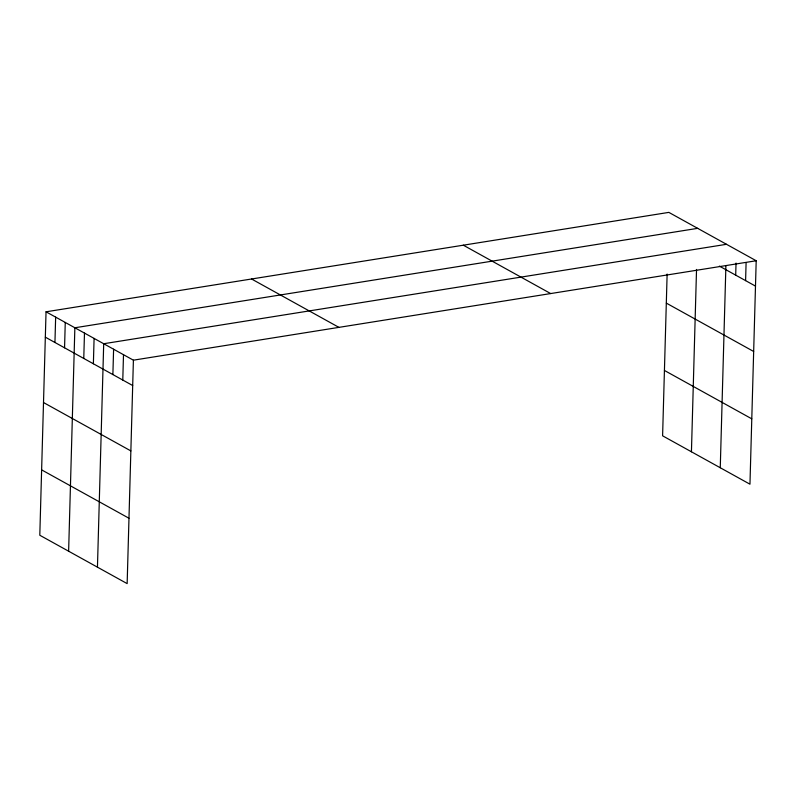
<?xml version="1.0" encoding="UTF-8"?>
<svg xmlns="http://www.w3.org/2000/svg" width="796" height="796" viewBox="0 0 796 796"><rect width="100%" height="100%" fill="white"/><g stroke="black" fill="none" stroke-linecap="round" stroke-linejoin="round"><path stroke-width="1.19" d="M46.039 311.803L39.8 535.25L127.151 583.617L133.4 360.18L46.039 311.803L668.849 212.383L756.2 260.75L749.961 484.197L662.6 435.82L667.128 274.053M54.944 342.489L55.65 317.126M64.556 347.802L65.262 322.45M68.625 551.21L74.864 327.773L697.674 228.343M83.769 358.449L84.476 333.086M93.381 363.772L94.087 338.409M97.45 567.17L103.699 343.733L726.499 244.302M112.883 374.568L113.599 349.215M122.783 380.05L123.499 354.698M691.435 451.79L696.53 269.436M720.261 467.75L725.892 266.043M735.693 275.147L736.031 263.068M745.593 280.63L746.101 262.511M133.4 360.18L756.2 260.75M719.385 266.113L755.494 286.112M666.312 303.107L753.663 351.474M463.322 245.198L550.673 293.565M664.431 370.458L751.782 418.825M251.566 278.998L338.917 327.365M45.332 337.166L132.683 385.533M43.511 402.537L130.862 450.904M41.631 469.879L128.982 518.246"/></g></svg>
